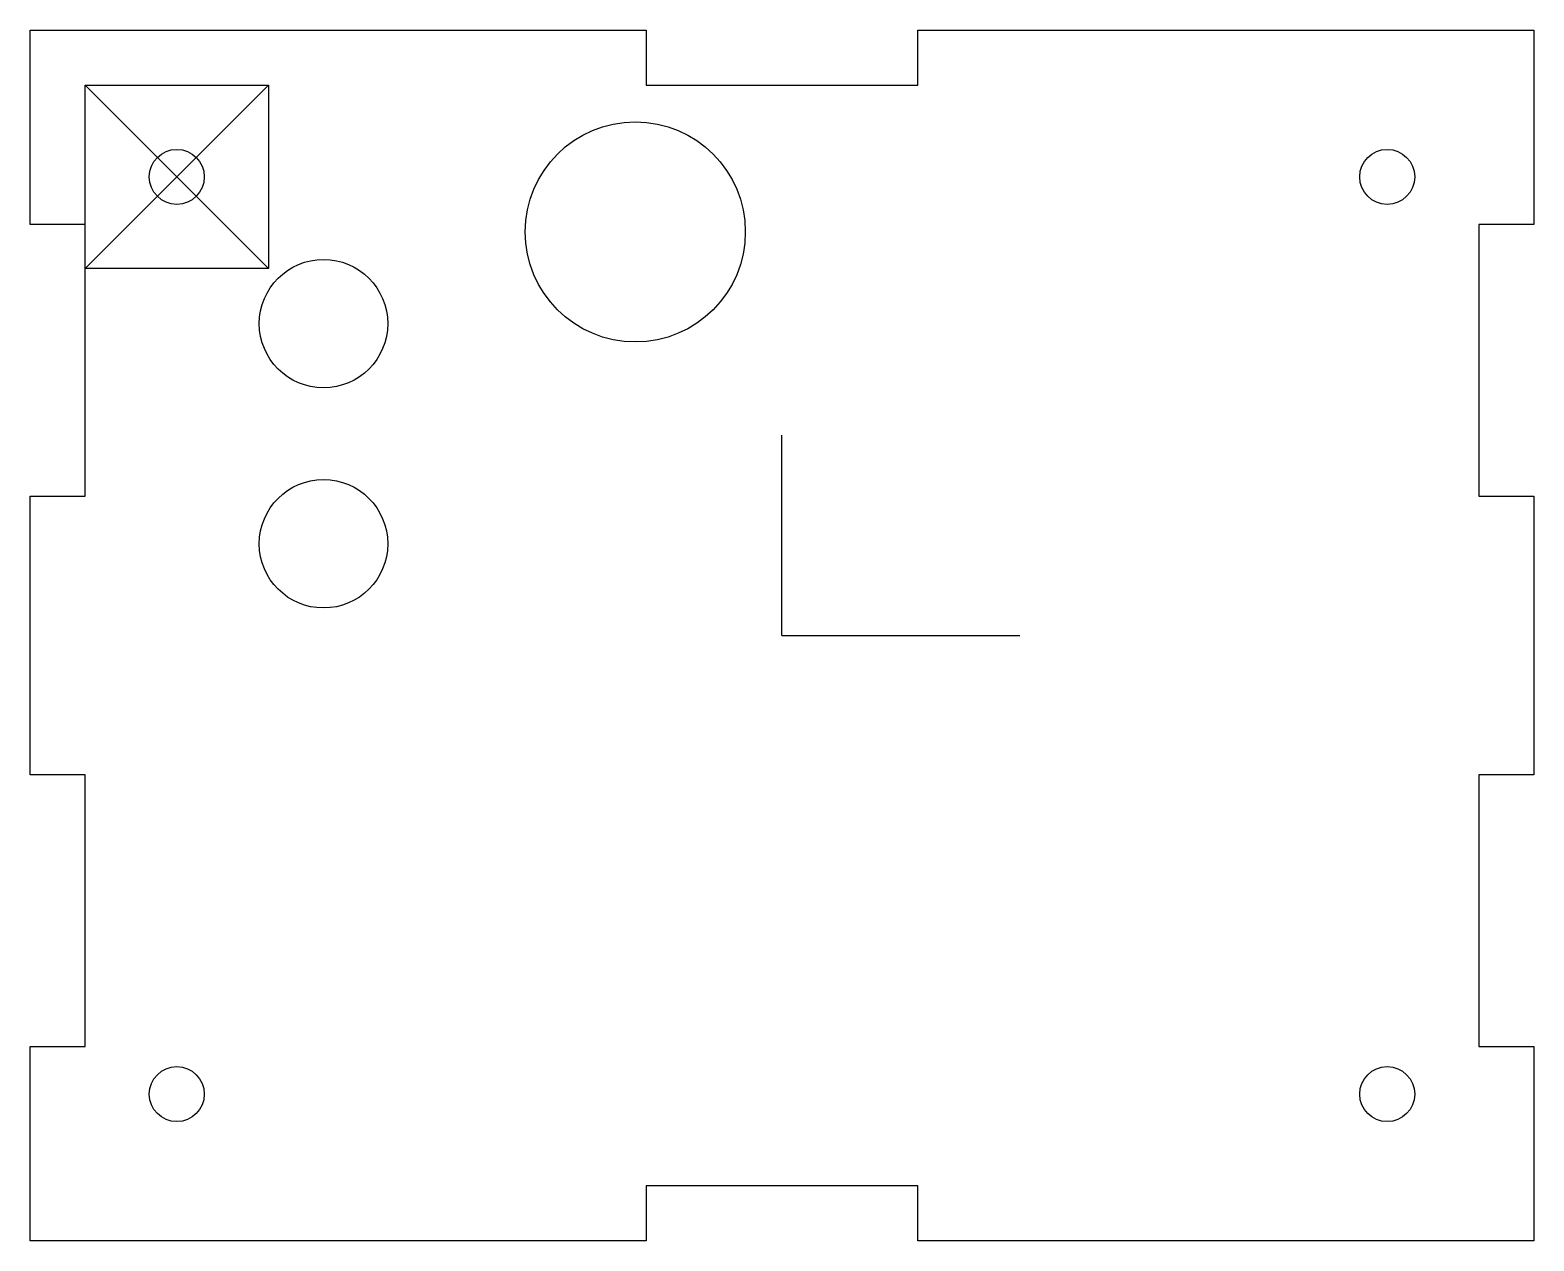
# Model space of a CAD drawing. Header units: millimetres. Extents: x 0 to 82, y 0 to 66.
import ezdxf

# ---------------------------------------------------------------- set-up
doc = ezdxf.new("R2010")
doc.units = ezdxf.units.MM
doc.layers.get('0').update_dxf_attribs({"linetype": 'CONTINUOUS'})

msp = doc.modelspace()

# ---------------------------------------------------------------- linework, layer by layer
for p, q in [((13, 53), (3, 63)), ((3, 53), (13, 63)), ((33.6, 63), (48.4, 63)), ((41, 33), (41, 43.918)), ((41, 33), (53.964, 33))]:
    msp.add_line(p, q)
for points in [[(82, 55.4), (79, 55.4), (79, 40.6), (82, 40.6), (82, 25.4), (79, 25.4), (79, 10.6), (82, 10.6), (82, 0), (48.4, 0), (48.4, 3), (33.6, 3), (33.6, 0), (0, 0), (0, 10.6), (3, 10.6), (3, 25.4), (0, 25.4), (0, 40.6), (3, 40.6), (3, 55.4), (0, 55.4), (0, 66), (33.6, 66), (33.6, 63), (48.4, 63), (48.4, 66), (82, 66)], [(13, 53), (3, 53), (3, 63), (13, 63)]]:
    msp.add_lwpolyline(points, close=True)
for centre, radius in [((33, 55), 6), ((8, 58), 1.5), ((74, 58), 1.5), ((16, 50), 3.5), ((16, 38), 3.5), ((8, 8), 1.5), ((74, 8), 1.5)]:
    msp.add_circle(centre, radius)

doc.saveas('drawing.dxf')
